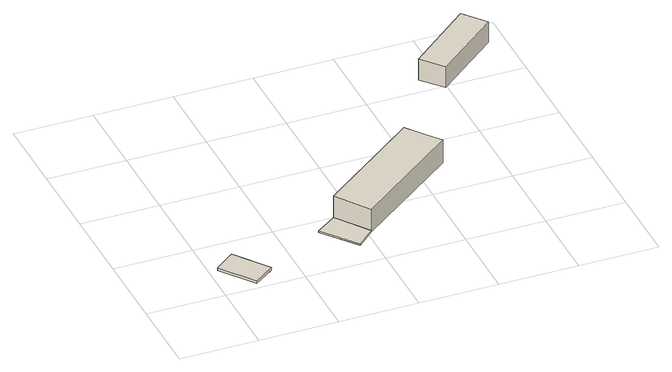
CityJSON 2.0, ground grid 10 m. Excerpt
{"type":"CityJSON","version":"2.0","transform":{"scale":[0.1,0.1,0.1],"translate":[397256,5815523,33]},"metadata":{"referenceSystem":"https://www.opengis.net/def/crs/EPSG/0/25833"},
"CityObjects":{
"building1":{"type":"Building","attributes":{"Gemeindeschluessel":"11000009","BezugspunktDach":"2200","function":"31001_2723","measuredHeight":0.394,"storeysAboveGround":1},"address":[{"country":"Germany","locality":"Berlin","thoroughfareNumber":"1A (2)","thoroughfareName":"Dammweg"}],"geometry":[{"type":"Solid","lod":"1","boundaries":[[[[0,1,2,3]],[[4,5,6,7]],[[4,7,3,2]],[[5,4,2,1]],[[6,5,1,0]],[[7,6,0,3]]]]}]},
"building2":{"type":"Building","attributes":{"Gemeindeschluessel":"11000009","BezugspunktDach":"2200","function":"51009_1610","measuredHeight":0.188,"storeysAboveGround":0},"address":[{"country":"Germany","locality":"Berlin"}],"geometry":[{"type":"Solid","lod":"1","boundaries":[[[[8,9,10,11]],[[12,13,14,15]],[[12,15,11,10]],[[13,12,10,9]],[[14,13,9,8]],[[15,14,8,11]]]]}]},
"building3":{"type":"Building","attributes":{"Gemeindeschluessel":"11000009","BezugspunktDach":"2200","function":"31001_2700","measuredHeight":3.54,"storeysAboveGround":1},"address":[{"country":"Germany","locality":"Berlin","thoroughfareNumber":"1A","thoroughfareName":"Dammweg"}],"geometry":[{"type":"Solid","lod":"1","boundaries":[[[[16,17,18,19,20]],[[21,22,23,13,12]],[[21,12,20,19]],[[22,21,19,18]],[[23,22,18,17]],[[13,23,17,16]],[[12,13,16,20]]]]}]},
"building4":{"type":"Building","attributes":{"Gemeindeschluessel":"11000009","BezugspunktDach":"2200","function":"31001_2723","measuredHeight":2.94,"storeysAboveGround":1},"address":[{"country":"Germany","locality":"Berlin","thoroughfareNumber":"1A (4)","thoroughfareName":"Dammweg"}],"geometry":[{"type":"Solid","lod":"1","boundaries":[[[[24,25,26,27]],[[28,29,30,31]],[[28,31,27,26]],[[29,28,26,25]],[[30,29,25,24]],[[31,30,24,27]]]]}]}
},
"vertices":[
[41,6,15],[67,25,15],[35,68,15],[9,48,15],[35,68,11],[67,25,11],[41,6,11],[9,48,11],
[182,33,13],[204,53,13],[174,95,13],[147,76,13],[174,95,11],[204,53,11],[182,33,11],[147,76,11],
[204,53,43],[335,153,43],[319,173,43],[303,194,43],[174,95,43],[303,194,11],[319,173,11],[335,153,11],
[398,297,38],[479,364,38],[456,392,38],[375,324,38],[456,392,9],[479,364,9],[398,297,9],[375,324,9]
]}
